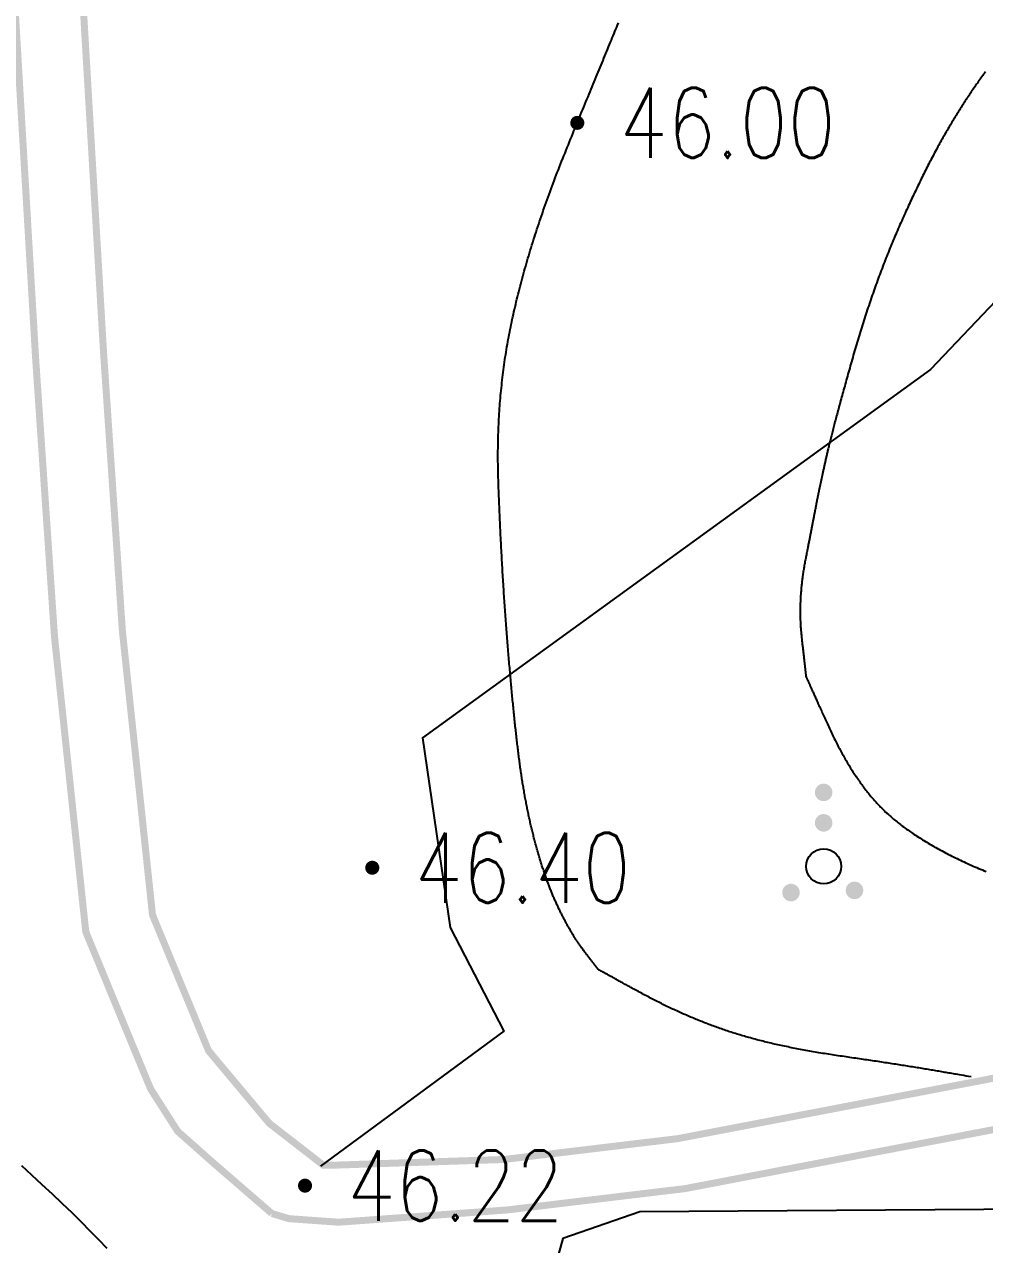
# Model space of a CAD drawing. Extents: x 39624947 to 39626627, y 3418539 to 3418836.
# Drawn here: x 39626380.3 to 39626407.68, y 3418724.1 to 3418758.92 of the extents above; entities that cross this region are included whole.
import ezdxf
from ezdxf.enums import TextEntityAlignment as Align

# ---------------------------------------------------------------- set-up
doc = ezdxf.new("R2010")
doc.units = 0
doc.layers.get('0').update_dxf_attribs({"linetype": 'CONTINUOUS'})
for name, color, linetype in [('DLSS', 4, 'CONTINUOUS'), ('GCD', 7, 'CONTINUOUS'), ('PUB_WALL', 9, 'CONTINUOUS')]:
    doc.layers.add(name, color=color, linetype=linetype)
doc.styles.add('HZ', font='rs.shx', dxfattribs={"width": 0.8, "bigfont": 'hztxt.shx'})

# ---------------------------------------------------------------- blocks, each defined once
blk = doc.blocks.new('GC160')
at = {"const_width": 0.25}
for points in [[(1.584, 3.353, 1), (1.834, 3.353, 1)], [(1.584, 2.484, 1), (1.834, 2.484, 1)], [(0.652, 0.496, 1), (0.902, 0.496, 1)], [(2.464, 0.558, 1), (2.714, 0.558, 1)]]:
    blk.add_lwpolyline(points, format="xyb", close=True, dxfattribs=at)
blk.add_circle((1.709, 1.242), 0.5)
blk = doc.blocks.new('GC200')
at = {"linetype": 'Continuous', "const_width": 0.2, "flags": 128}
blk.add_lwpolyline([(-0.1, 0, 1), (0.1, 0, 1)], format="xyb", close=True, dxfattribs=at)
blk = doc.blocks.new('333377777')
at = {"layer": 'GCD', "linetype": 'Continuous'}
blk.add_lwpolyline([(39623165.557, 3417529.391), (39623145.94, 3417529.254), (39623143.737, 3417528.497), (39623143.393, 3417527.259), (39623143.887, 3417526.634), (39623148.092, 3417526.413), (39623166.149, 3417526.413), (39623176.916, 3417526.433), (39623178.424, 3417526.533), (39623178.875, 3417527.499), (39623178.134, 3417528.111), (39623177.038, 3417529.013), (39623175.362, 3417529.077)], close=True, dxfattribs=at)
at = {"layer": 'PUB_WALL', "color": 252, "ltscale": 0.01}
for points in [[(39623155.791, 3417561.787), (39623155.766, 3417561.752), (39623155.74, 3417561.717), (39623155.714, 3417561.681), (39623155.689, 3417561.646), (39623155.663, 3417561.61), (39623155.638, 3417561.575), (39623155.613, 3417561.539), (39623155.588, 3417561.503), (39623155.562, 3417561.467), (39623155.537, 3417561.431), (39623155.512, 3417561.395), (39623155.487, 3417561.359), (39623155.462, 3417561.323), (39623155.438, 3417561.287), (39623155.413, 3417561.25), (39623155.388, 3417561.214), (39623155.364, 3417561.177), (39623155.339, 3417561.141), (39623155.315, 3417561.104), (39623155.29, 3417561.067), (39623155.266, 3417561.031), (39623155.242, 3417560.994), (39623155.217, 3417560.957), (39623155.193, 3417560.92), (39623155.169, 3417560.883), (39623155.145, 3417560.845), (39623155.121, 3417560.808), (39623155.097, 3417560.771), (39623155.074, 3417560.733), (39623155.05, 3417560.696), (39623155.026, 3417560.658), (39623155.003, 3417560.621), (39623154.979, 3417560.583), (39623154.956, 3417560.545), (39623154.932, 3417560.507), (39623154.909, 3417560.468), (39623154.885, 3417560.43), (39623154.862, 3417560.391), (39623154.838, 3417560.352), (39623154.815, 3417560.313), (39623154.792, 3417560.274), (39623154.768, 3417560.235), (39623154.745, 3417560.195), (39623154.722, 3417560.155), (39623154.698, 3417560.114), (39623154.675, 3417560.074), (39623154.651, 3417560.033), (39623154.628, 3417559.992), (39623154.604, 3417559.95), (39623154.581, 3417559.909), (39623154.557, 3417559.867), (39623154.533, 3417559.825), (39623154.51, 3417559.782), (39623154.486, 3417559.739), (39623154.463, 3417559.696), (39623154.439, 3417559.653), (39623154.415, 3417559.61), (39623154.392, 3417559.566), (39623154.368, 3417559.522), (39623154.344, 3417559.477), (39623154.32, 3417559.433), (39623154.297, 3417559.388), (39623154.273, 3417559.343), (39623154.249, 3417559.297), (39623154.225, 3417559.251), (39623154.201, 3417559.205), (39623154.178, 3417559.159), (39623154.154, 3417559.113), (39623154.13, 3417559.066), (39623154.106, 3417559.019), (39623154.082, 3417558.971), (39623154.058, 3417558.924), (39623154.034, 3417558.876), (39623154.01, 3417558.828), (39623153.986, 3417558.779), (39623153.962, 3417558.731), (39623153.938, 3417558.682), (39623153.914, 3417558.633), (39623153.89, 3417558.583), (39623153.866, 3417558.533), (39623153.841, 3417558.483), (39623153.817, 3417558.433), (39623153.793, 3417558.382), (39623153.769, 3417558.332), (39623153.745, 3417558.281), (39623153.72, 3417558.229), (39623153.696, 3417558.178), (39623153.672, 3417558.126), (39623153.648, 3417558.073), (39623153.623, 3417558.021), (39623153.599, 3417557.968), (39623153.575, 3417557.915), (39623153.55, 3417557.862), (39623153.526, 3417557.808), (39623153.502, 3417557.755), (39623153.477, 3417557.701), (39623153.453, 3417557.646), (39623153.428, 3417557.592), (39623153.404, 3417557.537), (39623153.38, 3417557.482), (39623153.355, 3417557.427), (39623153.331, 3417557.372), (39623153.307, 3417557.316), (39623153.283, 3417557.261), (39623153.259, 3417557.205), (39623153.235, 3417557.149), (39623153.211, 3417557.093), (39623153.187, 3417557.037), (39623153.164, 3417556.98), (39623153.14, 3417556.924), (39623153.117, 3417556.867), (39623153.094, 3417556.811), (39623153.07, 3417556.754), (39623153.047, 3417556.697), (39623153.024, 3417556.64), (39623153.001, 3417556.583), (39623152.979, 3417556.525), (39623152.956, 3417556.468), (39623152.933, 3417556.41), (39623152.911, 3417556.353), (39623152.888, 3417556.295), (39623152.866, 3417556.237), (39623152.844, 3417556.179), (39623152.822, 3417556.121), (39623152.8, 3417556.063), (39623152.778, 3417556.004), (39623152.756, 3417555.946), (39623152.735, 3417555.887), (39623152.713, 3417555.828), (39623152.692, 3417555.77), (39623152.67, 3417555.711), (39623152.649, 3417555.651), (39623152.628, 3417555.592), (39623152.607, 3417555.533), (39623152.586, 3417555.473), (39623152.565, 3417555.414), (39623152.544, 3417555.354), (39623152.524, 3417555.294), (39623152.503, 3417555.234), (39623152.483, 3417555.174), (39623152.463, 3417555.114), (39623152.442, 3417555.054), (39623152.422, 3417554.993), (39623152.402, 3417554.933), (39623152.382, 3417554.872), (39623152.363, 3417554.811), (39623152.343, 3417554.75), (39623152.323, 3417554.689), (39623152.304, 3417554.628), (39623152.284, 3417554.567), (39623152.265, 3417554.505), (39623152.246, 3417554.444), (39623152.227, 3417554.382), (39623152.208, 3417554.32), (39623152.189, 3417554.258), (39623152.17, 3417554.196), (39623152.152, 3417554.134), (39623152.133, 3417554.072), (39623152.115, 3417554.009), (39623152.096, 3417553.947), (39623152.078, 3417553.884), (39623152.06, 3417553.822), (39623152.042, 3417553.76), (39623152.024, 3417553.698), (39623152.007, 3417553.637), (39623151.989, 3417553.576), (39623151.972, 3417553.514), (39623151.955, 3417553.453), (39623151.938, 3417553.393), (39623151.921, 3417553.333), (39623151.904, 3417553.274), (39623151.888, 3417553.215), (39623151.871, 3417553.157), (39623151.855, 3417553.099), (39623151.839, 3417553.042), (39623151.824, 3417552.985), (39623151.808, 3417552.93), (39623151.793, 3417552.874), (39623151.778, 3417552.819), (39623151.763, 3417552.765), (39623151.748, 3417552.711), (39623151.733, 3417552.658), (39623151.719, 3417552.606), (39623151.704, 3417552.554), (39623151.69, 3417552.503), (39623151.676, 3417552.452), (39623151.663, 3417552.402), (39623151.649, 3417552.352), (39623151.636, 3417552.303), (39623151.623, 3417552.254), (39623151.61, 3417552.206), (39623151.597, 3417552.159), (39623151.584, 3417552.112), (39623151.572, 3417552.066), (39623151.56, 3417552.02), (39623151.548, 3417551.975), (39623151.536, 3417551.93), (39623151.524, 3417551.886), (39623151.513, 3417551.843), (39623151.501, 3417551.8), (39623151.49, 3417551.758), (39623151.479, 3417551.716), (39623151.469, 3417551.675), (39623151.458, 3417551.635), (39623151.448, 3417551.595), (39623151.437, 3417551.555), (39623151.427, 3417551.516), (39623151.418, 3417551.478), (39623151.408, 3417551.44), (39623151.398, 3417551.403), (39623151.389, 3417551.367), (39623151.38, 3417551.331), (39623151.371, 3417551.295), (39623151.362, 3417551.26), (39623151.354, 3417551.226), (39623151.346, 3417551.193), (39623151.337, 3417551.159), (39623151.329, 3417551.127), (39623151.322, 3417551.095), (39623151.314, 3417551.063), (39623151.307, 3417551.033), (39623151.299, 3417551.002), (39623151.292, 3417550.972), (39623151.285, 3417550.943), (39623151.279, 3417550.915), (39623151.272, 3417550.886), (39623151.266, 3417550.858), (39623151.259, 3417550.831), (39623151.253, 3417550.804), (39623151.247, 3417550.777), (39623151.241, 3417550.75), (39623151.235, 3417550.724), (39623151.229, 3417550.698), (39623151.223, 3417550.672), (39623151.218, 3417550.647), (39623151.212, 3417550.622), (39623151.206, 3417550.596), (39623151.201, 3417550.571), (39623151.195, 3417550.546), (39623151.19, 3417550.522), (39623151.184, 3417550.497), (39623151.179, 3417550.472), (39623151.173, 3417550.448), (39623151.168, 3417550.424), (39623151.163, 3417550.4), (39623151.157, 3417550.376), (39623151.152, 3417550.353), (39623151.147, 3417550.329), (39623151.142, 3417550.306), (39623151.137, 3417550.283), (39623151.132, 3417550.26), (39623151.127, 3417550.237), (39623151.122, 3417550.214), (39623151.117, 3417550.191), (39623151.112, 3417550.169), (39623151.107, 3417550.147), (39623151.103, 3417550.125), (39623151.098, 3417550.103), (39623151.093, 3417550.081), (39623151.089, 3417550.059), (39623151.084, 3417550.038), (39623151.08, 3417550.017), (39623151.075, 3417549.996), (39623151.071, 3417549.975), (39623151.066, 3417549.954), (39623151.062, 3417549.933), (39623151.058, 3417549.913), (39623151.053, 3417549.892), (39623151.049, 3417549.872), (39623151.045, 3417549.852), (39623151.041, 3417549.832), (39623151.037, 3417549.813), (39623151.033, 3417549.793), (39623151.029, 3417549.774), (39623151.025, 3417549.755), (39623151.021, 3417549.735), (39623151.017, 3417549.717), (39623151.013, 3417549.698), (39623151.01, 3417549.679), (39623151.006, 3417549.661), (39623151.002, 3417549.642), (39623150.999, 3417549.624), (39623150.995, 3417549.606), (39623150.991, 3417549.589), (39623150.988, 3417549.571), (39623150.984, 3417549.554), (39623150.981, 3417549.536), (39623150.978, 3417549.519), (39623150.974, 3417549.502), (39623150.971, 3417549.485), (39623150.968, 3417549.467), (39623150.964, 3417549.45), (39623150.961, 3417549.433), (39623150.958, 3417549.415), (39623150.954, 3417549.398), (39623150.951, 3417549.38), (39623150.948, 3417549.362), (39623150.944, 3417549.344), (39623150.941, 3417549.326), (39623150.937, 3417549.308), (39623150.933, 3417549.289), (39623150.93, 3417549.269), (39623150.926, 3417549.25), (39623150.922, 3417549.23), (39623150.918, 3417549.21), (39623150.914, 3417549.19), (39623150.91, 3417549.169), (39623150.906, 3417549.148), (39623150.902, 3417549.127), (39623150.898, 3417549.105), (39623150.894, 3417549.084), (39623150.89, 3417549.061), (39623150.885, 3417549.039), (39623150.881, 3417549.016), (39623150.876, 3417548.993), (39623150.872, 3417548.97), (39623150.867, 3417548.947), (39623150.863, 3417548.923), (39623150.858, 3417548.899), (39623150.853, 3417548.874), (39623150.849, 3417548.85), (39623150.844, 3417548.825), (39623150.839, 3417548.799), (39623150.834, 3417548.774), (39623150.829, 3417548.748), (39623150.824, 3417548.722), (39623150.819, 3417548.695), (39623150.814, 3417548.669), (39623150.808, 3417548.642), (39623150.803, 3417548.614), (39623150.798, 3417548.587), (39623150.792, 3417548.559), (39623150.787, 3417548.531), (39623150.781, 3417548.502), (39623150.776, 3417548.473), (39623150.77, 3417548.444), (39623150.764, 3417548.415), (39623150.759, 3417548.385), (39623150.753, 3417548.355), (39623150.747, 3417548.325), (39623150.741, 3417548.295), (39623150.735, 3417548.264), (39623150.729, 3417548.233), (39623150.723, 3417548.201), (39623150.717, 3417548.17), (39623150.711, 3417548.138), (39623150.704, 3417548.106), (39623150.698, 3417548.073), (39623150.692, 3417548.04), (39623150.685, 3417548.007), (39623150.679, 3417547.974), (39623150.672, 3417547.94), (39623150.666, 3417547.906), (39623150.659, 3417547.872), (39623150.653, 3417547.838), (39623150.646, 3417547.804), (39623150.64, 3417547.769), (39623150.634, 3417547.735), (39623150.627, 3417547.7), (39623150.621, 3417547.665), (39623150.615, 3417547.63), (39623150.609, 3417547.596), (39623150.604, 3417547.561), (39623150.598, 3417547.526), (39623150.593, 3417547.491), (39623150.587, 3417547.456), (39623150.582, 3417547.421), (39623150.577, 3417547.387), (39623150.573, 3417547.352), (39623150.568, 3417547.317), (39623150.564, 3417547.283), (39623150.559, 3417547.248), (39623150.555, 3417547.213), (39623150.552, 3417547.179), (39623150.548, 3417547.144), (39623150.544, 3417547.109), (39623150.541, 3417547.075), (39623150.538, 3417547.04), (39623150.535, 3417547.006), (39623150.532, 3417546.971), (39623150.529, 3417546.937), (39623150.526, 3417546.902), (39623150.524, 3417546.868), (39623150.522, 3417546.833), (39623150.52, 3417546.799), (39623150.518, 3417546.765), (39623150.516, 3417546.73), (39623150.515, 3417546.696), (39623150.513, 3417546.662), (39623150.512, 3417546.627), (39623150.511, 3417546.593), (39623150.51, 3417546.559), (39623150.509, 3417546.524), (39623150.509, 3417546.49), (39623150.508, 3417546.456), (39623150.508, 3417546.422), (39623150.508, 3417546.388), (39623150.508, 3417546.354), (39623150.508, 3417546.319), (39623150.509, 3417546.285), (39623150.509, 3417546.251), (39623150.51, 3417546.217), (39623150.511, 3417546.183), (39623150.512, 3417546.149), (39623150.513, 3417546.115), (39623150.515, 3417546.081), (39623150.516, 3417546.047), (39623150.518, 3417546.013), (39623150.52, 3417545.979), (39623150.522, 3417545.945), (39623150.525, 3417545.911), (39623150.527, 3417545.878), (39623150.53, 3417545.844), (39623150.532, 3417545.81), (39623150.535, 3417545.776), (39623150.538, 3417545.742), (39623150.542, 3417545.709), (39623150.545, 3417545.675), (39623150.548, 3417545.642), (39623150.552, 3417545.609), (39623150.555, 3417545.577), (39623150.559, 3417545.545), (39623150.562, 3417545.513), (39623150.566, 3417545.481), (39623150.569, 3417545.45), (39623150.573, 3417545.419), (39623150.576, 3417545.389), (39623150.58, 3417545.359), (39623150.583, 3417545.33), (39623150.586, 3417545.301), (39623150.589, 3417545.273), (39623150.593, 3417545.245), (39623150.596, 3417545.218), (39623150.599, 3417545.191), (39623150.602, 3417545.165), (39623150.605, 3417545.14), (39623150.608, 3417545.115), (39623150.61, 3417545.09), (39623150.613, 3417545.066), (39623150.616, 3417545.043), (39623150.618, 3417545.02), (39623150.621, 3417544.998), (39623150.623, 3417544.976), (39623150.626, 3417544.954), (39623150.628, 3417544.934), (39623150.631, 3417544.913), (39623150.633, 3417544.894), (39623150.635, 3417544.874), (39623150.637, 3417544.856), (39623150.639, 3417544.838), (39623150.641, 3417544.82), (39623150.643, 3417544.803), (39623150.645, 3417544.786), (39623150.647, 3417544.77), (39623150.649, 3417544.755), (39623150.65, 3417544.74), (39623150.652, 3417544.725), (39623150.654, 3417544.711), (39623150.655, 3417544.698), (39623150.657, 3417544.685), (39623150.658, 3417544.673), (39623150.659, 3417544.661), (39623150.661, 3417544.649), (39623150.662, 3417544.639), (39623150.663, 3417544.628), (39623150.664, 3417544.619), (39623150.665, 3417544.609), (39623150.666, 3417544.601), (39623150.667, 3417544.593), (39623150.668, 3417544.585), (39623150.669, 3417544.578), (39623150.67, 3417544.571), (39623150.67, 3417544.565), (39623150.671, 3417544.56), (39623150.672, 3417544.555), (39623150.672, 3417544.55), (39623150.673, 3417544.546), (39623150.673, 3417544.543), (39623150.673, 3417544.54), (39623150.674, 3417544.537), (39623150.674, 3417544.535), (39623150.674, 3417544.533), (39623150.675, 3417544.531), (39623150.675, 3417544.528), (39623150.676, 3417544.526), (39623150.677, 3417544.523), (39623150.678, 3417544.521), (39623150.679, 3417544.518), (39623150.681, 3417544.515), (39623150.682, 3417544.511), (39623150.684, 3417544.507), (39623150.687, 3417544.502), (39623150.689, 3417544.496), (39623150.692, 3417544.49), (39623150.695, 3417544.483), (39623150.699, 3417544.475), (39623150.703, 3417544.466), (39623150.707, 3417544.457), (39623150.711, 3417544.447), (39623150.716, 3417544.437), (39623150.721, 3417544.426), (39623150.727, 3417544.414), (39623150.732, 3417544.401), (39623150.738, 3417544.388), (39623150.744, 3417544.374), (39623150.751, 3417544.359), (39623150.758, 3417544.344), (39623150.765, 3417544.328), (39623150.773, 3417544.311), (39623150.78, 3417544.294), (39623150.788, 3417544.276), (39623150.797, 3417544.257), (39623150.806, 3417544.238), (39623150.815, 3417544.218), (39623150.824, 3417544.197), (39623150.834, 3417544.176), (39623150.844, 3417544.154), (39623150.854, 3417544.131), (39623150.864, 3417544.108), (39623150.875, 3417544.084), (39623150.886, 3417544.059), (39623150.898, 3417544.033), (39623150.91, 3417544.007), (39623150.922, 3417543.98), (39623150.934, 3417543.953), (39623150.947, 3417543.925), (39623150.96, 3417543.896), (39623150.973, 3417543.866), (39623150.987, 3417543.836), (39623151.001, 3417543.805), (39623151.015, 3417543.774), (39623151.029, 3417543.741), (39623151.044, 3417543.709), (39623151.059, 3417543.675), (39623151.075, 3417543.641), (39623151.091, 3417543.606), (39623151.107, 3417543.57), (39623151.123, 3417543.534), (39623151.14, 3417543.497), (39623151.157, 3417543.459), (39623151.174, 3417543.421), (39623151.192, 3417543.382), (39623151.21, 3417543.342), (39623151.228, 3417543.301), (39623151.246, 3417543.261), (39623151.265, 3417543.22), (39623151.284, 3417543.178), (39623151.303, 3417543.137), (39623151.322, 3417543.095), (39623151.341, 3417543.053), (39623151.361, 3417543.011), (39623151.381, 3417542.969), (39623151.401, 3417542.927), (39623151.421, 3417542.885), (39623151.441, 3417542.843), (39623151.461, 3417542.801), (39623151.481, 3417542.76), (39623151.502, 3417542.719), (39623151.522, 3417542.678), (39623151.543, 3417542.638), (39623151.563, 3417542.598), (39623151.584, 3417542.558), (39623151.605, 3417542.518), (39623151.626, 3417542.478), (39623151.647, 3417542.439), (39623151.668, 3417542.4), (39623151.689, 3417542.362), (39623151.71, 3417542.323), (39623151.731, 3417542.285), (39623151.753, 3417542.247), (39623151.774, 3417542.21), (39623151.795, 3417542.172), (39623151.817, 3417542.135), (39623151.839, 3417542.098), (39623151.86, 3417542.062), (39623151.882, 3417542.025), (39623151.904, 3417541.989), (39623151.926, 3417541.953), (39623151.948, 3417541.918), (39623151.971, 3417541.883), (39623151.993, 3417541.848), (39623152.015, 3417541.813), (39623152.038, 3417541.778), (39623152.06, 3417541.744), (39623152.083, 3417541.71), (39623152.105, 3417541.676), (39623152.128, 3417541.643), (39623152.151, 3417541.61), (39623152.174, 3417541.577), (39623152.197, 3417541.544), (39623152.22, 3417541.511), (39623152.243, 3417541.479), (39623152.266, 3417541.447), (39623152.29, 3417541.416), (39623152.313, 3417541.384), (39623152.336, 3417541.353), (39623152.36, 3417541.322), (39623152.384, 3417541.292), (39623152.407, 3417541.261), (39623152.431, 3417541.231), (39623152.455, 3417541.201), (39623152.479, 3417541.172), (39623152.503, 3417541.142), (39623152.527, 3417541.113), (39623152.552, 3417541.084), (39623152.576, 3417541.056), (39623152.6, 3417541.028), (39623152.625, 3417540.999), (39623152.649, 3417540.972), (39623152.674, 3417540.944), (39623152.699, 3417540.916), (39623152.725, 3417540.889), (39623152.75, 3417540.862), (39623152.776, 3417540.835), (39623152.802, 3417540.808), (39623152.828, 3417540.781), (39623152.855, 3417540.754), (39623152.882, 3417540.728), (39623152.91, 3417540.701), (39623152.937, 3417540.675), (39623152.966, 3417540.648), (39623152.994, 3417540.622), (39623153.023, 3417540.595), (39623153.053, 3417540.569), (39623153.083, 3417540.543), (39623153.113, 3417540.516), (39623153.143, 3417540.49), (39623153.174, 3417540.464), (39623153.206, 3417540.438), (39623153.238, 3417540.412), (39623153.27, 3417540.386), (39623153.302, 3417540.36), (39623153.336, 3417540.334), (39623153.369, 3417540.308), (39623153.403, 3417540.282), (39623153.437, 3417540.257), (39623153.472, 3417540.231), (39623153.507, 3417540.205), (39623153.542, 3417540.18), (39623153.578, 3417540.154), (39623153.614, 3417540.128), (39623153.651, 3417540.103), (39623153.688, 3417540.077), (39623153.725, 3417540.052), (39623153.763, 3417540.027), (39623153.801, 3417540.001), (39623153.84, 3417539.976), (39623153.879, 3417539.951), (39623153.918, 3417539.926), (39623153.958, 3417539.901), (39623153.998, 3417539.876), (39623154.039, 3417539.851), (39623154.08, 3417539.826), (39623154.121, 3417539.801), (39623154.163, 3417539.776), (39623154.205, 3417539.751), (39623154.248, 3417539.726), (39623154.291, 3417539.701), (39623154.334, 3417539.677), (39623154.378, 3417539.652), (39623154.422, 3417539.627), (39623154.466, 3417539.603), (39623154.511, 3417539.578), (39623154.557, 3417539.554), (39623154.603, 3417539.53), (39623154.649, 3417539.505), (39623154.695, 3417539.481), (39623154.742, 3417539.457), (39623154.79, 3417539.432), (39623154.838, 3417539.408), (39623154.886, 3417539.384), (39623154.934, 3417539.36), (39623154.983, 3417539.336), (39623155.033, 3417539.312), (39623155.082, 3417539.288), (39623155.132, 3417539.265), (39623155.183, 3417539.241), (39623155.233, 3417539.218), (39623155.284, 3417539.194), (39623155.336, 3417539.171), (39623155.388, 3417539.148), (39623155.44, 3417539.125), (39623155.492, 3417539.103), (39623155.545, 3417539.08), (39623155.598, 3417539.058), (39623155.651, 3417539.036), (39623155.705, 3417539.014), (39623155.759, 3417538.992), (39623155.813, 3417538.971)], [(39623155.383, 3417533.106), (39623155.309, 3417533.12), (39623155.239, 3417533.132), (39623155.173, 3417533.144), (39623155.113, 3417533.155), (39623155.057, 3417533.164), (39623155.005, 3417533.174), (39623154.959, 3417533.182), (39623154.917, 3417533.189), (39623154.877, 3417533.196), (39623154.837, 3417533.203), (39623154.796, 3417533.21), (39623154.756, 3417533.217), (39623154.715, 3417533.224), (39623154.674, 3417533.231), (39623154.633, 3417533.238), (39623154.592, 3417533.246), (39623154.55, 3417533.253), (39623154.509, 3417533.26), (39623154.467, 3417533.267), (39623154.424, 3417533.274), (39623154.382, 3417533.281), (39623154.339, 3417533.289), (39623154.296, 3417533.296), (39623154.253, 3417533.303), (39623154.209, 3417533.31), (39623154.165, 3417533.318), (39623154.121, 3417533.325), (39623154.077, 3417533.332), (39623154.032, 3417533.34), (39623153.987, 3417533.347), (39623153.942, 3417533.354), (39623153.897, 3417533.362), (39623153.851, 3417533.369), (39623153.805, 3417533.376), (39623153.759, 3417533.384), (39623153.713, 3417533.391), (39623153.666, 3417533.399), (39623153.619, 3417533.406), (39623153.572, 3417533.414), (39623153.525, 3417533.421), (39623153.477, 3417533.429), (39623153.429, 3417533.436), (39623153.381, 3417533.444), (39623153.333, 3417533.452), (39623153.284, 3417533.459), (39623153.235, 3417533.467), (39623153.186, 3417533.474), (39623153.136, 3417533.482), (39623153.087, 3417533.49), (39623153.037, 3417533.497), (39623152.986, 3417533.505), (39623152.936, 3417533.513), (39623152.885, 3417533.52), (39623152.834, 3417533.528), (39623152.783, 3417533.536), (39623152.731, 3417533.544), (39623152.68, 3417533.552), (39623152.628, 3417533.559), (39623152.575, 3417533.567), (39623152.523, 3417533.575), (39623152.47, 3417533.583), (39623152.417, 3417533.591), (39623152.364, 3417533.599), (39623152.31, 3417533.607), (39623152.256, 3417533.614), (39623152.202, 3417533.622), (39623152.148, 3417533.63), (39623152.093, 3417533.638), (39623152.039, 3417533.646), (39623151.983, 3417533.654), (39623151.928, 3417533.662), (39623151.873, 3417533.67), (39623151.817, 3417533.679), (39623151.761, 3417533.687), (39623151.705, 3417533.695), (39623151.65, 3417533.703), (39623151.594, 3417533.711), (39623151.538, 3417533.72), (39623151.482, 3417533.728), (39623151.427, 3417533.736), (39623151.371, 3417533.745), (39623151.316, 3417533.753), (39623151.261, 3417533.762), (39623151.206, 3417533.771), (39623151.151, 3417533.779), (39623151.097, 3417533.788), (39623151.043, 3417533.797), (39623150.989, 3417533.806), (39623150.936, 3417533.815), (39623150.882, 3417533.824), (39623150.829, 3417533.834), (39623150.777, 3417533.843), (39623150.724, 3417533.852), (39623150.672, 3417533.862), (39623150.62, 3417533.871), (39623150.568, 3417533.881), (39623150.517, 3417533.891), (39623150.465, 3417533.901), (39623150.414, 3417533.91), (39623150.364, 3417533.92), (39623150.313, 3417533.93), (39623150.263, 3417533.94), (39623150.213, 3417533.951), (39623150.163, 3417533.961), (39623150.114, 3417533.971), (39623150.065, 3417533.982), (39623150.016, 3417533.992), (39623149.967, 3417534.003), (39623149.919, 3417534.013), (39623149.87, 3417534.024), (39623149.823, 3417534.035), (39623149.775, 3417534.046), (39623149.728, 3417534.056), (39623149.68, 3417534.067), (39623149.634, 3417534.079), (39623149.587, 3417534.09), (39623149.541, 3417534.101), (39623149.495, 3417534.112), (39623149.449, 3417534.124), (39623149.403, 3417534.135), (39623149.358, 3417534.147), (39623149.313, 3417534.158), (39623149.268, 3417534.17), (39623149.223, 3417534.182), (39623149.179, 3417534.194), (39623149.135, 3417534.206), (39623149.091, 3417534.218), (39623149.048, 3417534.23), (39623149.004, 3417534.242), (39623148.961, 3417534.254), (39623148.919, 3417534.267), (39623148.876, 3417534.279), (39623148.834, 3417534.291), (39623148.792, 3417534.304), (39623148.75, 3417534.317), (39623148.709, 3417534.329), (39623148.667, 3417534.342), (39623148.626, 3417534.355), (39623148.585, 3417534.368), (39623148.544, 3417534.381), (39623148.504, 3417534.394), (39623148.463, 3417534.408), (39623148.423, 3417534.421), (39623148.382, 3417534.435), (39623148.342, 3417534.448), (39623148.302, 3417534.462), (39623148.262, 3417534.476), (39623148.221, 3417534.49), (39623148.181, 3417534.504), (39623148.141, 3417534.519), (39623148.101, 3417534.533), (39623148.061, 3417534.548), (39623148.021, 3417534.562), (39623147.981, 3417534.577), (39623147.941, 3417534.592), (39623147.901, 3417534.607), (39623147.861, 3417534.622), (39623147.821, 3417534.638), (39623147.781, 3417534.653), (39623147.741, 3417534.669), (39623147.701, 3417534.685), (39623147.661, 3417534.7), (39623147.621, 3417534.716), (39623147.581, 3417534.733), (39623147.541, 3417534.749), (39623147.502, 3417534.765), (39623147.462, 3417534.782), (39623147.422, 3417534.798), (39623147.382, 3417534.815), (39623147.343, 3417534.832), (39623147.303, 3417534.849), (39623147.263, 3417534.866), (39623147.223, 3417534.884), (39623147.184, 3417534.901), (39623147.144, 3417534.919), (39623147.105, 3417534.936), (39623147.065, 3417534.954), (39623147.025, 3417534.972), (39623146.986, 3417534.99), (39623146.946, 3417535.008), (39623146.907, 3417535.027), (39623146.867, 3417535.045), (39623146.828, 3417535.064), (39623146.788, 3417535.083), (39623146.749, 3417535.101), (39623146.709, 3417535.12), (39623146.67, 3417535.139), (39623146.631, 3417535.159), (39623146.591, 3417535.178), (39623146.552, 3417535.198), (39623146.513, 3417535.217), (39623146.473, 3417535.237), (39623146.434, 3417535.257), (39623146.395, 3417535.277), (39623146.355, 3417535.297), (39623146.316, 3417535.318), (39623146.277, 3417535.338), (39623146.238, 3417535.359), (39623146.199, 3417535.379), (39623146.16, 3417535.4), (39623146.121, 3417535.421), (39623146.082, 3417535.442), (39623146.044, 3417535.462), (39623146.006, 3417535.483), (39623145.968, 3417535.503), (39623145.93, 3417535.524), (39623145.893, 3417535.544), (39623145.857, 3417535.564), (39623145.82, 3417535.584), (39623145.785, 3417535.603), (39623145.749, 3417535.623), (39623145.715, 3417535.641), (39623145.681, 3417535.66), (39623145.648, 3417535.678), (39623145.615, 3417535.696), (39623145.583, 3417535.714), (39623145.552, 3417535.731), (39623145.521, 3417535.748), (39623145.491, 3417535.764), (39623145.461, 3417535.781), (39623145.432, 3417535.797), (39623145.404, 3417535.812), (39623145.376, 3417535.827), (39623145.349, 3417535.842), (39623145.322, 3417535.857), (39623145.296, 3417535.871), (39623145.271, 3417535.885), (39623145.246, 3417535.898), (39623145.222, 3417535.912), (39623145.199, 3417535.924), (39623145.176, 3417535.937), (39623145.154, 3417535.949), (39623145.132, 3417535.961), (39623145.111, 3417535.973), (39623145.09, 3417535.984), (39623145.071, 3417535.995), (39623145.051, 3417536.005), (39623145.033, 3417536.015), (39623145.015, 3417536.025), (39623144.997, 3417536.035), (39623144.981, 3417536.044), (39623144.964, 3417536.053), (39623144.949, 3417536.061), (39623144.934, 3417536.07), (39623144.92, 3417536.078), (39623144.906, 3417536.085), (39623144.893, 3417536.092), (39623144.88, 3417536.099), (39623144.868, 3417536.106), (39623144.857, 3417536.112), (39623144.846, 3417536.118), (39623144.836, 3417536.123), (39623144.827, 3417536.128), (39623144.818, 3417536.133), (39623144.81, 3417536.138), (39623144.802, 3417536.142), (39623144.795, 3417536.146), (39623144.789, 3417536.149), (39623144.783, 3417536.152), (39623144.778, 3417536.155), (39623144.773, 3417536.158), (39623144.769, 3417536.16), (39623144.766, 3417536.162), (39623144.763, 3417536.163), (39623144.761, 3417536.165), (39623144.759, 3417536.166), (39623144.757, 3417536.167), (39623144.755, 3417536.168), (39623144.753, 3417536.169), (39623144.752, 3417536.171), (39623144.751, 3417536.172), (39623144.75, 3417536.173), (39623144.749, 3417536.174), (39623144.748, 3417536.175), (39623144.747, 3417536.177), (39623144.746, 3417536.179), (39623144.744, 3417536.181), (39623144.742, 3417536.183), (39623144.74, 3417536.186), (39623144.738, 3417536.189), (39623144.735, 3417536.192), (39623144.733, 3417536.195), (39623144.73, 3417536.199), (39623144.727, 3417536.203), (39623144.724, 3417536.207), (39623144.72, 3417536.211), (39623144.717, 3417536.216), (39623144.713, 3417536.221), (39623144.709, 3417536.226), (39623144.705, 3417536.232), (39623144.701, 3417536.237), (39623144.696, 3417536.243), (39623144.691, 3417536.249), (39623144.686, 3417536.256), (39623144.681, 3417536.262), (39623144.676, 3417536.269), (39623144.67, 3417536.276), (39623144.665, 3417536.284), (39623144.659, 3417536.292), (39623144.653, 3417536.299), (39623144.646, 3417536.308), (39623144.64, 3417536.316), (39623144.633, 3417536.325), (39623144.626, 3417536.334), (39623144.619, 3417536.343), (39623144.612, 3417536.352), (39623144.605, 3417536.362), (39623144.597, 3417536.372), (39623144.589, 3417536.382), (39623144.581, 3417536.392), (39623144.573, 3417536.403), (39623144.565, 3417536.414), (39623144.556, 3417536.425), (39623144.547, 3417536.437), (39623144.538, 3417536.448), (39623144.529, 3417536.46), (39623144.52, 3417536.473), (39623144.51, 3417536.485), (39623144.5, 3417536.498), (39623144.49, 3417536.511), (39623144.48, 3417536.524), (39623144.47, 3417536.537), (39623144.459, 3417536.551), (39623144.449, 3417536.565), (39623144.438, 3417536.579), (39623144.427, 3417536.594), (39623144.415, 3417536.608), (39623144.404, 3417536.623), (39623144.392, 3417536.639), (39623144.38, 3417536.654), (39623144.369, 3417536.669), (39623144.357, 3417536.685), (39623144.345, 3417536.701), (39623144.332, 3417536.717), (39623144.32, 3417536.734), (39623144.308, 3417536.75), (39623144.296, 3417536.767), (39623144.283, 3417536.784), (39623144.271, 3417536.801), (39623144.259, 3417536.818), (39623144.247, 3417536.835), (39623144.234, 3417536.852), (39623144.222, 3417536.87), (39623144.21, 3417536.887), (39623144.198, 3417536.905), (39623144.185, 3417536.923), (39623144.173, 3417536.941), (39623144.161, 3417536.959), (39623144.149, 3417536.977), (39623144.137, 3417536.995), (39623144.125, 3417537.014), (39623144.113, 3417537.033), (39623144.1, 3417537.051), (39623144.088, 3417537.07), (39623144.076, 3417537.089), (39623144.064, 3417537.108), (39623144.052, 3417537.128), (39623144.04, 3417537.147), (39623144.028, 3417537.167), (39623144.016, 3417537.186), (39623144.004, 3417537.206), (39623143.992, 3417537.226), (39623143.98, 3417537.246), (39623143.968, 3417537.266), (39623143.956, 3417537.287), (39623143.944, 3417537.307), (39623143.932, 3417537.328), (39623143.921, 3417537.348), (39623143.909, 3417537.369), (39623143.897, 3417537.39), (39623143.885, 3417537.411), (39623143.873, 3417537.432), (39623143.861, 3417537.454), (39623143.849, 3417537.475), (39623143.838, 3417537.497), (39623143.826, 3417537.519), (39623143.814, 3417537.54), (39623143.802, 3417537.562), (39623143.791, 3417537.585), (39623143.779, 3417537.607), (39623143.767, 3417537.629), (39623143.755, 3417537.652), (39623143.744, 3417537.674), (39623143.732, 3417537.697), (39623143.72, 3417537.72), (39623143.709, 3417537.743), (39623143.697, 3417537.766), (39623143.685, 3417537.789), (39623143.674, 3417537.813), (39623143.662, 3417537.836), (39623143.651, 3417537.86), (39623143.639, 3417537.884), (39623143.627, 3417537.908), (39623143.616, 3417537.932), (39623143.604, 3417537.956), (39623143.593, 3417537.981), (39623143.581, 3417538.005), (39623143.57, 3417538.03), (39623143.559, 3417538.055), (39623143.547, 3417538.08), (39623143.536, 3417538.105), (39623143.524, 3417538.13), (39623143.513, 3417538.155), (39623143.502, 3417538.181), (39623143.491, 3417538.207), (39623143.48, 3417538.233), (39623143.468, 3417538.259), (39623143.457, 3417538.285), (39623143.446, 3417538.311), (39623143.435, 3417538.338), (39623143.424, 3417538.364), (39623143.413, 3417538.391), (39623143.403, 3417538.418), (39623143.392, 3417538.445), (39623143.381, 3417538.473), (39623143.37, 3417538.5), (39623143.359, 3417538.528), (39623143.349, 3417538.556), (39623143.338, 3417538.584), (39623143.327, 3417538.612), (39623143.317, 3417538.64), (39623143.306, 3417538.668), (39623143.296, 3417538.697), (39623143.285, 3417538.726), (39623143.275, 3417538.755), (39623143.264, 3417538.784), (39623143.254, 3417538.813), (39623143.244, 3417538.842), (39623143.233, 3417538.872), (39623143.223, 3417538.901), (39623143.213, 3417538.931), (39623143.203, 3417538.961), (39623143.193, 3417538.991), (39623143.183, 3417539.022), (39623143.173, 3417539.052), (39623143.163, 3417539.083), (39623143.153, 3417539.113), (39623143.143, 3417539.144), (39623143.133, 3417539.175), (39623143.123, 3417539.207), (39623143.113, 3417539.238), (39623143.103, 3417539.27), (39623143.093, 3417539.301), (39623143.084, 3417539.333), (39623143.074, 3417539.365), (39623143.064, 3417539.398), (39623143.055, 3417539.43), (39623143.045, 3417539.462), (39623143.036, 3417539.495), (39623143.026, 3417539.528), (39623143.017, 3417539.561), (39623143.007, 3417539.594), (39623142.998, 3417539.627), (39623142.989, 3417539.661), (39623142.979, 3417539.694), (39623142.97, 3417539.728), (39623142.961, 3417539.762), (39623142.952, 3417539.796), (39623142.943, 3417539.83), (39623142.934, 3417539.865), (39623142.925, 3417539.899), (39623142.916, 3417539.934), (39623142.907, 3417539.968), (39623142.898, 3417540.003), (39623142.889, 3417540.038), (39623142.88, 3417540.073), (39623142.872, 3417540.109), (39623142.863, 3417540.144), (39623142.854, 3417540.179), (39623142.846, 3417540.215), (39623142.837, 3417540.251), (39623142.829, 3417540.286), (39623142.821, 3417540.322), (39623142.812, 3417540.358), (39623142.804, 3417540.394), (39623142.796, 3417540.431), (39623142.788, 3417540.467), (39623142.78, 3417540.503), (39623142.772, 3417540.54), (39623142.764, 3417540.577), (39623142.756, 3417540.614), (39623142.749, 3417540.651), (39623142.741, 3417540.688), (39623142.733, 3417540.725), (39623142.726, 3417540.762), (39623142.718, 3417540.799), (39623142.711, 3417540.837), (39623142.703, 3417540.874), (39623142.696, 3417540.912), (39623142.689, 3417540.95), (39623142.681, 3417540.988), (39623142.674, 3417541.026), (39623142.667, 3417541.064), (39623142.66, 3417541.103), (39623142.653, 3417541.141), (39623142.646, 3417541.179), (39623142.639, 3417541.218), (39623142.633, 3417541.257), (39623142.626, 3417541.296), (39623142.619, 3417541.335), (39623142.613, 3417541.374), (39623142.606, 3417541.413), (39623142.6, 3417541.452), (39623142.593, 3417541.492), (39623142.587, 3417541.531), (39623142.58, 3417541.571), (39623142.574, 3417541.611), (39623142.568, 3417541.651), (39623142.562, 3417541.691), (39623142.556, 3417541.731), (39623142.55, 3417541.771), (39623142.544, 3417541.811), (39623142.538, 3417541.852), (39623142.532, 3417541.892), (39623142.526, 3417541.933), (39623142.521, 3417541.974), (39623142.515, 3417542.015), (39623142.51, 3417542.056), (39623142.504, 3417542.097), (39623142.499, 3417542.138), (39623142.493, 3417542.18), (39623142.488, 3417542.221), (39623142.483, 3417542.263), (39623142.477, 3417542.305), (39623142.472, 3417542.347), (39623142.467, 3417542.39), (39623142.461, 3417542.432), (39623142.456, 3417542.475), (39623142.451, 3417542.519), (39623142.446, 3417542.562), (39623142.441, 3417542.606), (39623142.436, 3417542.65), (39623142.431, 3417542.694), (39623142.425, 3417542.739), (39623142.42, 3417542.784), (39623142.415, 3417542.829), (39623142.41, 3417542.875), (39623142.405, 3417542.921), (39623142.4, 3417542.967), (39623142.395, 3417543.014), (39623142.39, 3417543.061), (39623142.384, 3417543.108), (39623142.379, 3417543.155), (39623142.374, 3417543.203), (39623142.369, 3417543.251), (39623142.364, 3417543.3), (39623142.359, 3417543.349), (39623142.354, 3417543.398), (39623142.349, 3417543.447), (39623142.344, 3417543.497), (39623142.339, 3417543.547), (39623142.333, 3417543.597), (39623142.328, 3417543.648), (39623142.323, 3417543.699), (39623142.318, 3417543.75), (39623142.313, 3417543.801), (39623142.308, 3417543.853), (39623142.303, 3417543.905), (39623142.298, 3417543.958), (39623142.293, 3417544.011), (39623142.288, 3417544.064), (39623142.283, 3417544.117), (39623142.278, 3417544.171), (39623142.273, 3417544.225), (39623142.268, 3417544.279), (39623142.263, 3417544.334), (39623142.258, 3417544.389), (39623142.253, 3417544.444), (39623142.248, 3417544.5), (39623142.243, 3417544.556), (39623142.238, 3417544.612), (39623142.233, 3417544.668), (39623142.228, 3417544.725), (39623142.223, 3417544.782), (39623142.218, 3417544.84), (39623142.213, 3417544.897), (39623142.208, 3417544.956), (39623142.203, 3417545.014), (39623142.198, 3417545.073), (39623142.193, 3417545.132), (39623142.188, 3417545.191), (39623142.183, 3417545.25), (39623142.178, 3417545.31), (39623142.173, 3417545.371), (39623142.168, 3417545.431), (39623142.163, 3417545.492), (39623142.158, 3417545.553), (39623142.153, 3417545.614), (39623142.148, 3417545.676), (39623142.143, 3417545.738), (39623142.138, 3417545.8), (39623142.133, 3417545.863), (39623142.129, 3417545.925), (39623142.124, 3417545.988), (39623142.119, 3417546.052), (39623142.114, 3417546.115), (39623142.11, 3417546.179), (39623142.105, 3417546.243), (39623142.1, 3417546.307), (39623142.096, 3417546.371), (39623142.091, 3417546.436), (39623142.087, 3417546.501), (39623142.082, 3417546.566), (39623142.078, 3417546.631), (39623142.073, 3417546.697), (39623142.069, 3417546.763), (39623142.065, 3417546.829), (39623142.06, 3417546.896), (39623142.056, 3417546.962), (39623142.052, 3417547.029), (39623142.047, 3417547.096), (39623142.043, 3417547.163), (39623142.039, 3417547.231), (39623142.035, 3417547.299), (39623142.031, 3417547.367), (39623142.027, 3417547.435), (39623142.023, 3417547.504), (39623142.019, 3417547.573), (39623142.015, 3417547.642), (39623142.011, 3417547.711), (39623142.007, 3417547.781), (39623142.003, 3417547.85), (39623141.999, 3417547.92), (39623141.995, 3417547.991), (39623141.991, 3417548.061), (39623141.988, 3417548.132), (39623141.984, 3417548.203), (39623141.98, 3417548.274), (39623141.977, 3417548.346), (39623141.973, 3417548.417), (39623141.969, 3417548.489), (39623141.966, 3417548.562), (39623141.962, 3417548.634), (39623141.959, 3417548.707), (39623141.955, 3417548.78), (39623141.952, 3417548.853), (39623141.948, 3417548.926), (39623141.945, 3417549), (39623141.942, 3417549.074), (39623141.938, 3417549.148), (39623141.935, 3417549.222), (39623141.932, 3417549.297), (39623141.929, 3417549.372), (39623141.926, 3417549.447), (39623141.922, 3417549.523), (39623141.919, 3417549.598), (39623141.916, 3417549.674), (39623141.913, 3417549.75), (39623141.91, 3417549.826), (39623141.907, 3417549.903), (39623141.905, 3417549.979), (39623141.902, 3417550.056), (39623141.9, 3417550.132), (39623141.898, 3417550.209), (39623141.896, 3417550.286), (39623141.894, 3417550.362), (39623141.892, 3417550.439), (39623141.891, 3417550.516), (39623141.89, 3417550.592), (39623141.889, 3417550.669), (39623141.889, 3417550.745), (39623141.889, 3417550.821), (39623141.889, 3417550.898), (39623141.889, 3417550.974), (39623141.89, 3417551.05), (39623141.891, 3417551.125), (39623141.892, 3417551.201), (39623141.894, 3417551.277), (39623141.896, 3417551.353), (39623141.898, 3417551.428), (39623141.901, 3417551.503), (39623141.903, 3417551.579), (39623141.906, 3417551.654), (39623141.91, 3417551.729), (39623141.913, 3417551.804), (39623141.917, 3417551.879), (39623141.922, 3417551.954), (39623141.926, 3417552.028), (39623141.931, 3417552.103), (39623141.936, 3417552.177), (39623141.941, 3417552.252), (39623141.947, 3417552.326), (39623141.953, 3417552.4), (39623141.959, 3417552.474), (39623141.966, 3417552.548), (39623141.973, 3417552.622), (39623141.98, 3417552.696), (39623141.987, 3417552.77), (39623141.995, 3417552.844), (39623142.003, 3417552.917), (39623142.011, 3417552.99), (39623142.02, 3417553.064), (39623142.028, 3417553.137), (39623142.038, 3417553.21), (39623142.047, 3417553.283), (39623142.057, 3417553.356), (39623142.067, 3417553.429), (39623142.077, 3417553.502), (39623142.088, 3417553.574), (39623142.099, 3417553.647), (39623142.11, 3417553.719), (39623142.121, 3417553.792), (39623142.133, 3417553.864), (39623142.145, 3417553.936), (39623142.158, 3417554.008), (39623142.17, 3417554.08), (39623142.183, 3417554.152), (39623142.196, 3417554.224), (39623142.21, 3417554.295), (39623142.224, 3417554.367), (39623142.238, 3417554.438), (39623142.252, 3417554.51), (39623142.267, 3417554.581), (39623142.282, 3417554.652), (39623142.297, 3417554.724), (39623142.313, 3417554.795), (39623142.328, 3417554.866), (39623142.344, 3417554.938), (39623142.361, 3417555.009), (39623142.377, 3417555.081), (39623142.394, 3417555.152), (39623142.411, 3417555.224), (39623142.429, 3417555.296), (39623142.447, 3417555.368), (39623142.465, 3417555.44), (39623142.483, 3417555.512), (39623142.501, 3417555.585), (39623142.52, 3417555.657), (39623142.539, 3417555.73), (39623142.558, 3417555.803), (39623142.578, 3417555.876), (39623142.598, 3417555.949), (39623142.618, 3417556.022), (39623142.638, 3417556.096), (39623142.659, 3417556.169), (39623142.68, 3417556.243), (39623142.701, 3417556.317), (39623142.723, 3417556.391), (39623142.744, 3417556.465), (39623142.766, 3417556.539), (39623142.789, 3417556.614), (39623142.811, 3417556.688), (39623142.834, 3417556.763), (39623142.857, 3417556.838), (39623142.88, 3417556.913), (39623142.904, 3417556.988), (39623142.928, 3417557.064), (39623142.952, 3417557.139), (39623142.976, 3417557.215), (39623143.001, 3417557.29), (39623143.026, 3417557.366), (39623143.051, 3417557.442), (39623143.077, 3417557.518), (39623143.103, 3417557.595), (39623143.129, 3417557.671), (39623143.155, 3417557.748), (39623143.181, 3417557.825), (39623143.208, 3417557.902), (39623143.235, 3417557.979), (39623143.263, 3417558.056), (39623143.29, 3417558.133), (39623143.318, 3417558.211), (39623143.346, 3417558.288), (39623143.375, 3417558.366), (39623143.404, 3417558.444), (39623143.432, 3417558.522), (39623143.462, 3417558.6), (39623143.491, 3417558.678), (39623143.521, 3417558.757), (39623143.551, 3417558.835), (39623143.581, 3417558.914), (39623143.612, 3417558.993), (39623143.643, 3417559.072), (39623143.674, 3417559.151), (39623143.705, 3417559.231), (39623143.737, 3417559.31), (39623143.769, 3417559.39), (39623143.801, 3417559.469), (39623143.833, 3417559.548), (39623143.865, 3417559.627), (39623143.897, 3417559.706), (39623143.929, 3417559.785), (39623143.961, 3417559.864), (39623143.993, 3417559.942), (39623144.025, 3417560.021), (39623144.057, 3417560.099), (39623144.089, 3417560.176), (39623144.12, 3417560.253), (39623144.152, 3417560.33), (39623144.183, 3417560.406), (39623144.214, 3417560.482), (39623144.245, 3417560.557), (39623144.276, 3417560.632), (39623144.307, 3417560.707), (39623144.337, 3417560.781), (39623144.368, 3417560.855), (39623144.398, 3417560.928), (39623144.428, 3417561.001), (39623144.458, 3417561.074), (39623144.487, 3417561.146), (39623144.517, 3417561.218), (39623144.546, 3417561.289), (39623144.575, 3417561.36), (39623144.604, 3417561.431), (39623144.633, 3417561.501), (39623144.662, 3417561.571), (39623144.69, 3417561.64), (39623144.719, 3417561.709), (39623144.747, 3417561.777), (39623144.775, 3417561.845), (39623144.803, 3417561.913), (39623144.83, 3417561.98), (39623144.858, 3417562.047), (39623144.885, 3417562.114), (39623144.913, 3417562.18), (39623144.94, 3417562.245), (39623144.966, 3417562.31), (39623144.993, 3417562.375), (39623145.02, 3417562.44), (39623145.046, 3417562.504), (39623145.072, 3417562.567), (39623145.098, 3417562.63), (39623145.124, 3417562.693), (39623145.15, 3417562.755), (39623145.176, 3417562.817), (39623145.201, 3417562.879), (39623145.226, 3417562.94), (39623145.251, 3417563.001), (39623145.276, 3417563.061), (39623145.301, 3417563.121), (39623145.326, 3417563.18)], [(39623128.302, 3417530.581), (39623128.587, 3417530.313), (39623128.881, 3417530.04), (39623129.175, 3417529.768), (39623129.459, 3417529.5), (39623129.733, 3417529.236), (39623129.998, 3417528.975), (39623130.253, 3417528.719), (39623130.499, 3417528.466), (39623130.735, 3417528.217)]]:
    blk.add_lwpolyline(points, dxfattribs=at)
at = {"layer": 'PUB_WALL', "color": 252, "ltscale": 0.01, "elevation": 51.487}
blk.add_lwpolyline([(39623187.785, 3417553.587), (39623182.516, 3417550.895), (39623176.679, 3417550.578), (39623172.855, 3417549.144), (39623170.458, 3417556.58), (39623168.217, 3417560.613), (39623165.599, 3417560.942), (39623163.143, 3417562.67), (39623154.224, 3417553.296), (39623139.736, 3417542.783), (39623140.523, 3417537.369), (39623142.057, 3417534.417), (39623136.831, 3417530.565)], dxfattribs=at)
at = {"layer": 'PUB_WALL', "color": 252, "ltscale": 0.01}
ref = blk.add_blockref('GC200', (39623144.152, 3417560.33, 46), dxfattribs=at)
ref.add_attrib('height', '46.00', dxfattribs={"layer": 'GCD', "linetype": 'Continuous', "height": 2, "style": 'HZ', "width": 0.8}).set_placement((39623145.352, 3417560.33, 46), align=Align.MIDDLE_LEFT)
blk.add_blockref('GC160', (39623149.469, 3417537.872, 51.487), dxfattribs=at)
ref = blk.add_blockref('GC200', (39623138.304, 3417539.076, 46.4), dxfattribs=at)
ref.add_attrib('height', '46.40', dxfattribs={"layer": 'GCD', "linetype": 'Continuous', "height": 2, "style": 'HZ', "width": 0.8}).set_placement((39623139.504, 3417539.076, 46.4), align=Align.MIDDLE_LEFT)
ref = blk.add_blockref('GC200', (39623136.386, 3417530.005, 46.22), dxfattribs=at)
ref.add_attrib('height', '46.22', dxfattribs={"layer": 'GCD', "linetype": 'Continuous', "height": 2, "style": 'HZ', "width": 0.8}).set_placement((39623137.586, 3417530.005, 46.22), align=Align.MIDDLE_LEFT)

msp = doc.modelspace()

# ---------------------------------------------------------------- linework, layer by layer
at = {"layer": 'DLSS', "linetype": 'Continuous', "const_width": 0.2, "elevation": 51.487, "flags": 128}
for points in [[(39626387.35, 3418724.987), (39626385.622, 3418726.484), (39626384.665, 3418727.335), (39626383.894, 3418728.542), (39626382.046, 3418733.023), (39626381.154, 3418741.44), (39626380.613, 3418749.427), (39626379.925, 3418761.158), (39626380.435, 3418771.5), (39626380.789, 3418780.712), (39626380.749, 3418781.763), (39626380.617, 3418788.292), (39626379.26, 3418798.448), (39626377.325, 3418809.599), (39626376.24, 3418816.904), (39626375.808, 3418821.683)], [(39626389.223, 3418726.368), (39626388.815, 3418726.368), (39626387.279, 3418727.561), (39626385.548, 3418729.629), (39626383.949, 3418733.505), (39626383.09, 3418741.608), (39626382.553, 3418749.55), (39626381.871, 3418761.167), (39626382.376, 3418771.404), (39626382.734, 3418780.71), (39626382.692, 3418781.819), (39626382.558, 3418788.441), (39626381.181, 3418798.743), (39626379.244, 3418809.907), (39626378.171, 3418817.134), (39626377.758, 3418821.707)], [(39626389.223, 3418726.368), (39626393.976, 3418726.528), (39626398.922, 3418727.121), (39626411.224, 3418729.476), (39626416.678, 3418730.649), (39626422.081, 3418731.75), (39626428.867, 3418732.603), (39626438.299, 3418733.496), (39626457.203, 3418733.726), (39626466.282, 3418735.625), (39626489.63, 3418740.113), (39626498.837, 3418742.142), (39626512.76, 3418744.191), (39626523.359, 3418747.636), (39626526.33, 3418749.103)], [(39626387.35, 3418724.987), (39626387.844, 3418724.838), (39626389.262, 3418724.737), (39626394.088, 3418725.09), (39626399.143, 3418725.697), (39626411.511, 3418728.064), (39626416.973, 3418729.239), (39626422.315, 3418730.327), (39626429.025, 3418731.171), (39626438.376, 3418732.056), (39626458.252, 3418732.603)]]:
    msp.add_lwpolyline(points, dxfattribs=at)

# ---------------------------------------------------------------- block references
at = {"linetype": 'Continuous'}
msp.add_blockref('333377777', (3251.913, 1195.776), dxfattribs=at)

doc.saveas('drawing.dxf')
